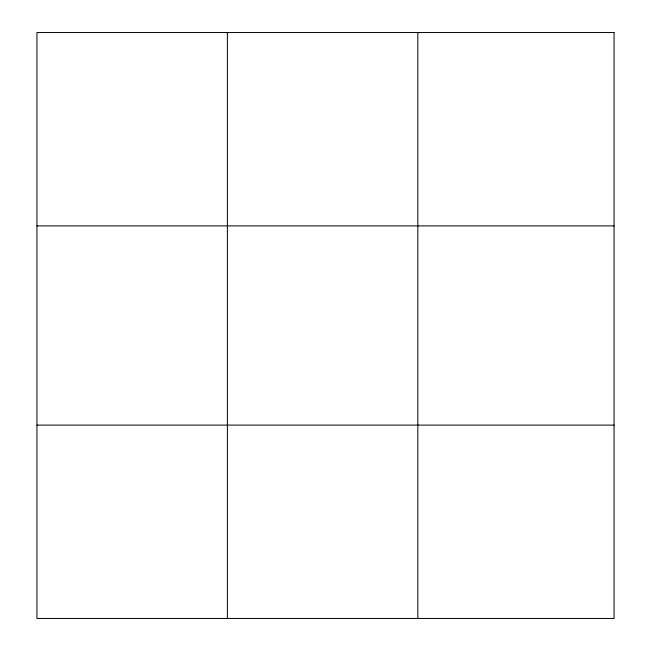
<?xml version="1.0" encoding="UTF-8"?>
<svg xmlns="http://www.w3.org/2000/svg" width="651" height="651" viewBox="0 0 651 651"><rect width="100%" height="100%" fill="white"/><g stroke="black" fill="none" stroke-linecap="round" stroke-linejoin="round"><path stroke-width="0.98" d="M227.386 618.45L227.386 32.55M417.836 618.45L417.836 32.55M36.944 225.897L614.056 225.897M36.944 425.103L614.056 425.103M614.056 32.55L614.056 618.45L36.944 618.45L36.944 32.55L614.056 32.55"/></g></svg>
